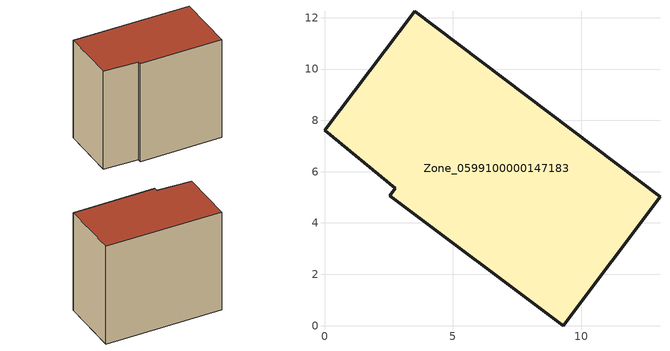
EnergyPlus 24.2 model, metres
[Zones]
Zone_0599100000147183
 floor ground (C_G): 0,7.62 3.51,12.25 13.07,5.02 9.3,0 2.54,5.07 2.75,5.35 z0
 wall outside (C_F): 2.54,5.07 9.3,0 13.07,5.02 3.51,12.25 0,7.62 2.75,5.35 2.54,5.07 z0:10.7
 roof outside (C_R): 3.51,12.25 0,7.62 2.75,5.35 2.54,5.07 9.3,0 13.07,5.02 z10.7
[BUILDING]
Pand.0599100000147183: North Axis=0; Terrain=City; Loads Convergence Tolerance Value=0.04; Temperature Convergence Tolerance Value=0.4; Solar Distribution=FullExterior; Maximum Number of Warmup Days=25; Minimum Number of Warmup Days=1
[Site:Location]
Rotterdam.The.Hague.AP_ZH_NLD Design_Conditions: Latitude=51.96; Longitude=4.45; Time Zone=1; Elevation=-4.5
[SITE:GROUNDTEMPERATURE:BUILDINGSURFACE]
18, 18, 18, 18, 18, 18, 18, 18, 18, 18, 18, 18
[MATERIAL] Thermal Absorptance=0.9; Solar Absorptance=0.7; Visible Absorptance=0.7
Name | Roughness | Thickness | Conductivity | Density | Specific Heat
G.TC.1946 | MediumSmooth | 0.15 | 1 | 540 | 1210
F.TC.1946 | Rough | 0.3 | 0.857143 | 1920 | 840
R.TC.1946 | MediumRough | 0.2 | 0.909091 | 1500 | 1000
[CONSTRUCTION]
C_G: G.TC.1946
C_F: F.TC.1946
C_R: R.TC.1946
[ZONE]
Zone_0599100000147183: Type=1; Multiplier=1; Ceiling Height=Autocalculate; Volume=Autocalculate; Floor Area=autocalculate; Part of Total Floor Area=Yes
[ZONEINFILTRATION:DESIGNFLOWRATE]
Infil_Zone_0599100000147183: Zone or ZoneList or Space or SpaceList=Zone_0599100000147183; Schedule=AlwaysOn; Design Flow Rate Calculation Method=Flow/Area; Flow Rate per Floor Area=0.003; Constant Term Coefficient=1; Temperature Term Coefficient=0; Velocity Term Coefficient=0; Velocity Squared Term Coefficient=0
[HVACTEMPLATE:ZONE:IDEALLOADSAIRSYSTEM]
Zone_0599100000147183: Maximum Heating Supply Air Temperature=50; Minimum Cooling Supply Air Temperature=13; Maximum Heating Supply Air Humidity Ratio=0.0156; Minimum Cooling Supply Air Humidity Ratio=0.0077; Heating Limit=NoLimit; Cooling Limit=NoLimit; Dehumidification Control Type=ConstantSensibleHeatRatio; Cooling Sensible Heat Ratio=0.7; Dehumidification Setpoint=60; Humidification Control Type=None; Humidification Setpoint=30; Outdoor Air Method=None; Outdoor Air Flow Rate per Person=0.00944; Outdoor Air Flow Rate per Zone Floor Area=0; Outdoor Air Flow Rate per Zone=0; Demand Controlled Ventilation Type=None; Outdoor Air Economizer Type=NoEconomizer; Heat Recovery Type=None; Sensible Heat Recovery Effectiveness=0.7; Latent Heat Recovery Effectiveness=0.65
[ZONECONTROL:THERMOSTAT]
ThermostatControl_Zone_0599100000147183: Zone or ZoneList=Zone_0599100000147183; Control Type Schedule=DualSetpointControlType; Control 1=Thermostat_Zone_0599100000147183; Temperature Difference Between Cutout And Setpoint=0
[THERMOSTATSETPOINT:DUALSETPOINT]
Thermostat_Zone_0599100000147183: Heating Setpoint Temperature Schedule=HeatingSetpoint_Zone_0599100000147183; Cooling Setpoint Temperature Schedule=CoolingSetpoint_Zone_0599100000147183
[SCHEDULE:COMPACT]
HeatingSetpoint_Zone_0599100000147183: Through: 12/31, For: AllDays, Until: 24:00, 21
CoolingSetpoint_Zone_0599100000147183: Through: 12/31, For: AllDays, Until: 24:00, 24
DualSetpointControlType: Through: 12/31, For: AllDays, Until: 24:00, 4
AlwaysOn: Through: 12/31, For: AllDays, Until: 24:00, 1
